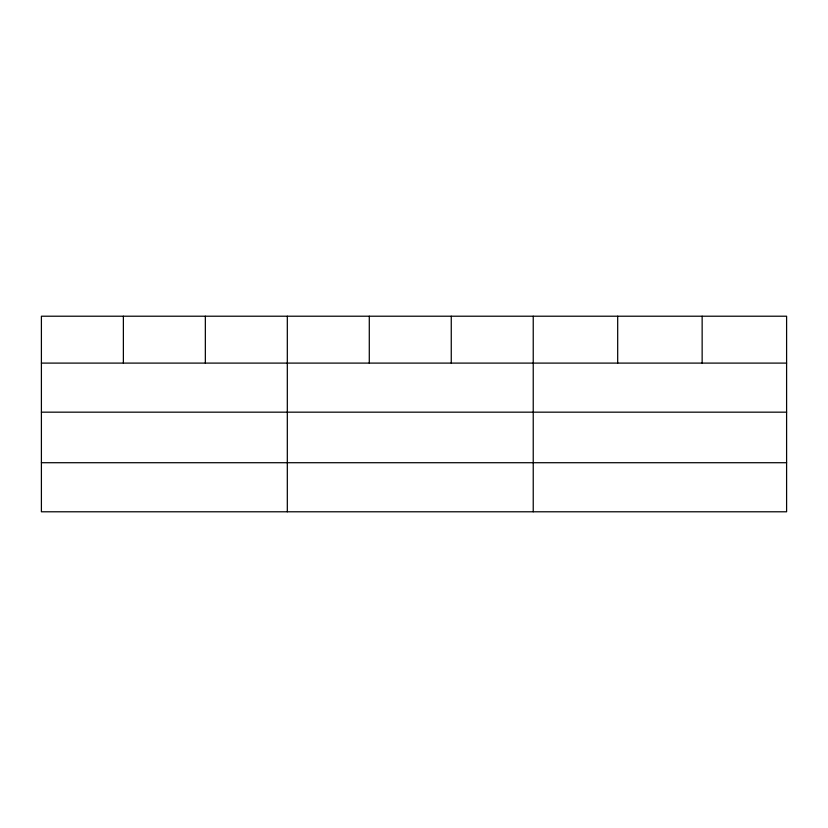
<?xml version="1.0" encoding="UTF-8"?>
<svg xmlns="http://www.w3.org/2000/svg" width="828" height="828" viewBox="0 0 828 828"><rect width="100%" height="100%" fill="white"/><g stroke="black" fill="none" stroke-linecap="round" stroke-linejoin="round"><path stroke-width="1.24" d="M786.6 412.168L786.6 316.213L41.4 316.213L41.4 511.787L786.6 511.787L786.6 412.168L41.4 412.168M41.4 363.099L786.6 363.099M41.4 462.717L786.6 462.717M702.144 316.213L702.144 363.099M617.688 316.213L617.688 363.099M533.232 316.213L533.232 511.787M451.26 316.213L451.26 363.099M369.288 316.213L369.288 363.099M287.316 316.213L287.316 511.787M205.344 316.213L205.344 363.099M123.372 316.213L123.372 363.099"/></g></svg>
